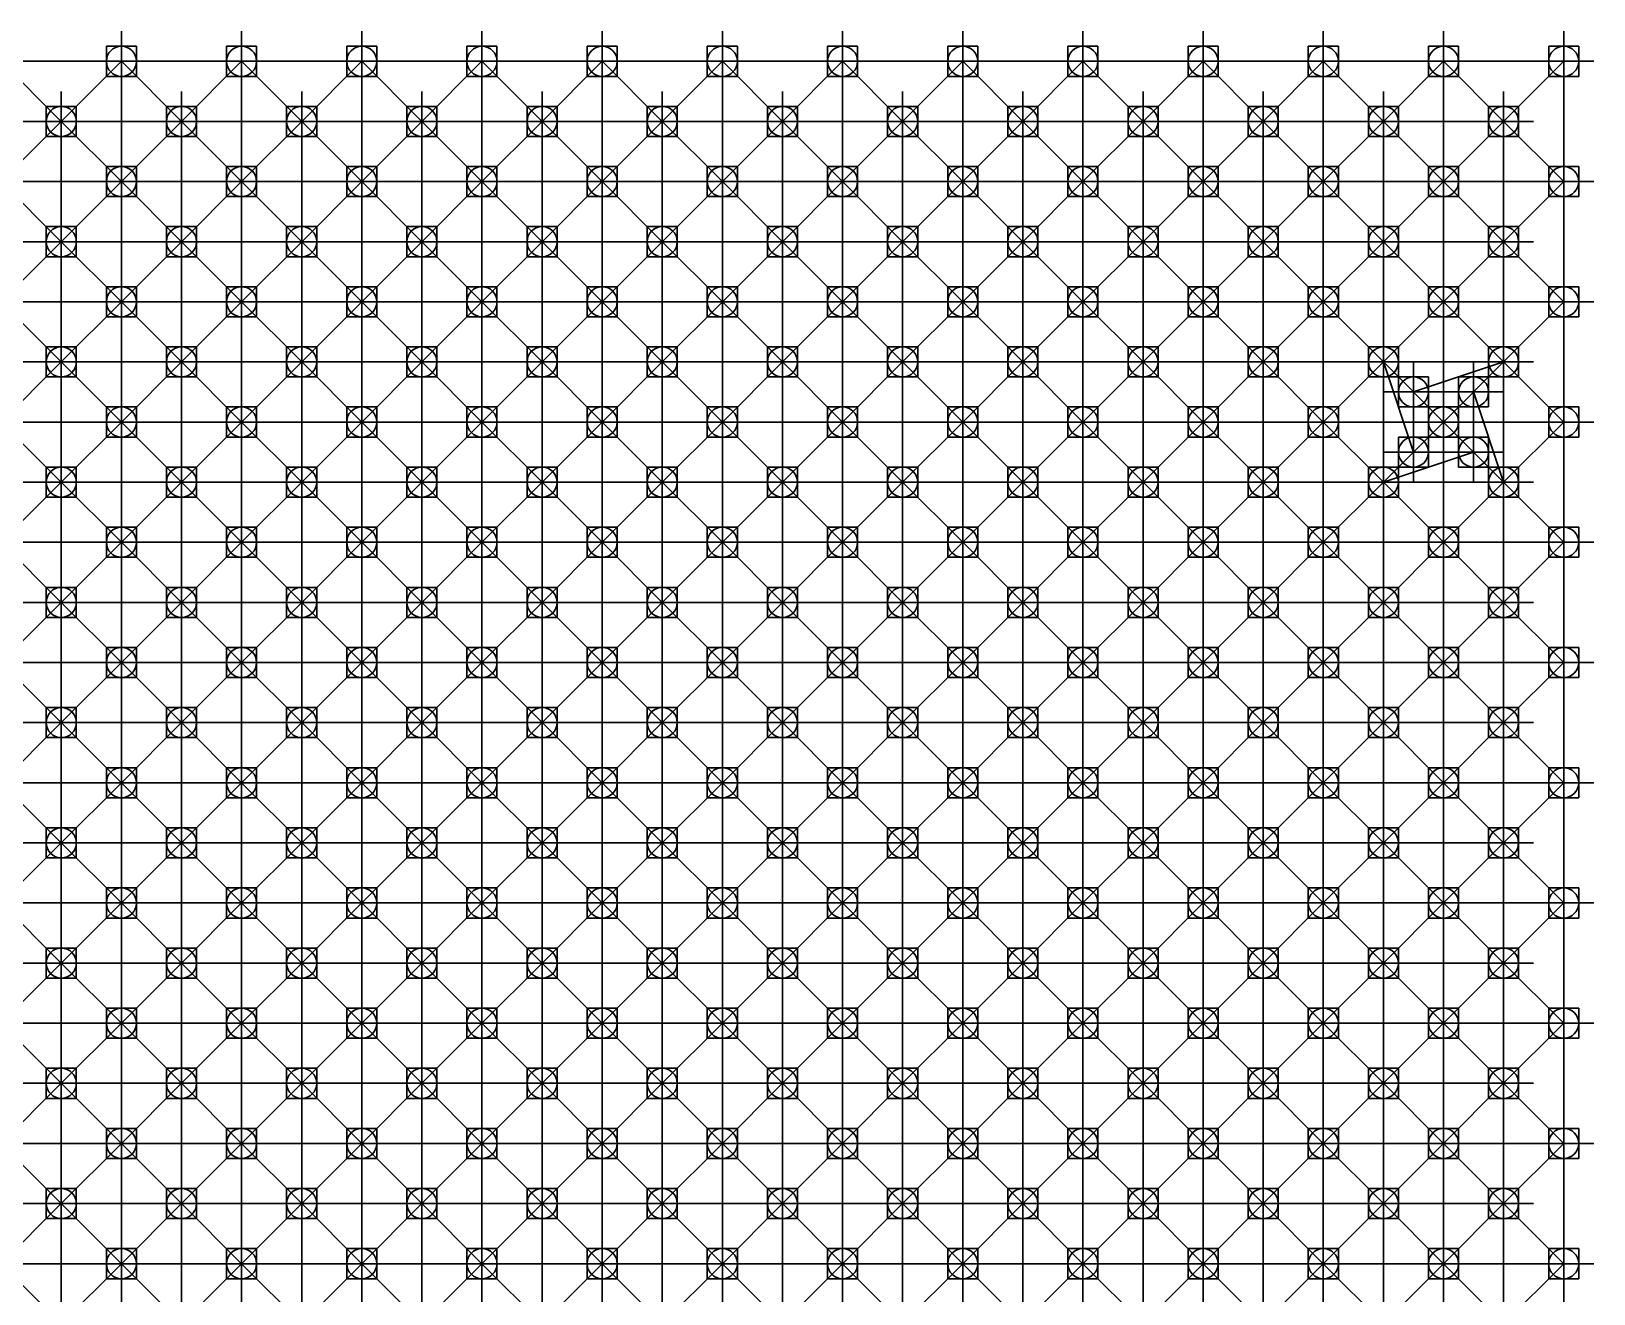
# Model space of a CAD drawing. Header units: inches. Extents: x -4 to 98, y -12 to 138.
# Drawn here: x 46 to 98, y 96 to 138 of the extents above; entities that cross this region are included whole.
import ezdxf

# ---------------------------------------------------------------- set-up
doc = ezdxf.new("R2010")
doc.units = ezdxf.units.IN
doc.header["$MEASUREMENT"] = 0
doc.header["$PDMODE"] = 98
doc.header["$PDSIZE"] = 1
doc.layers.add('AM_2', color=5, linetype='Continuous', lineweight=30)

msp = doc.modelspace()

# ---------------------------------------------------------------- linework, layer by layer
at = {"layer": 'AM_2', "color": 1}
for p, q in [((47, 135, 10), (45, 137, 12)), ((49, 137, 12), (47, 135, 10)), ((51, 135, 10), (49, 137, 12)), ((53, 137, 12), (51, 135, 10)), ((55, 135, 10), (53, 137, 12)), ((57, 137, 12), (55, 135, 10)), ((59, 135, 10), (57, 137, 12)), ((61, 137, 12), (59, 135, 10)), ((63, 135, 10), (61, 137, 12)), ((65, 137, 12), (63, 135, 10)), ((67, 135, 10), (65, 137, 12)), ((69, 137, 12), (67, 135, 10)), ((71, 135, 10), (69, 137, 12)), ((73, 137, 12), (71, 135, 10)), ((75, 135, 10), (73, 137, 12)), ((77, 137, 12), (75, 135, 10)), ((79, 135, 10), (77, 137, 12)), ((81, 137, 12), (79, 135, 10)), ((83, 135, 10), (81, 137, 12)), ((85, 137, 12), (83, 135, 10)), ((87, 135, 10), (85, 137, 12)), ((89, 137, 12), (87, 135, 10)), ((91, 135, 10), (89, 137, 12)), ((93, 137, 12), (91, 135, 10)), ((95, 135, 10), (93, 137, 12)), ((97, 137, 12), (95, 135, 10)), ((47, 135, 10), (45, 133, 12)), ((49, 133, 12), (47, 135, 10)), ((51, 135, 10), (49, 133, 12)), ((53, 133, 12), (51, 135, 10)), ((55, 135, 10), (53, 133, 12)), ((57, 133, 12), (55, 135, 10)), ((59, 135, 10), (57, 133, 12)), ((61, 133, 12), (59, 135, 10)), ((63, 135, 10), (61, 133, 12)), ((65, 133, 12), (63, 135, 10)), ((67, 135, 10), (65, 133, 12)), ((69, 133, 12), (67, 135, 10)), ((71, 135, 10), (69, 133, 12)), ((73, 133, 12), (71, 135, 10)), ((75, 135, 10), (73, 133, 12)), ((77, 133, 12), (75, 135, 10)), ((79, 135, 10), (77, 133, 12)), ((81, 133, 12), (79, 135, 10)), ((83, 135, 10), (81, 133, 12)), ((85, 133, 12), (83, 135, 10)), ((87, 135, 10), (85, 133, 12)), ((89, 133, 12), (87, 135, 10)), ((91, 135, 10), (89, 133, 12)), ((93, 133, 12), (91, 135, 10)), ((95, 135, 10), (93, 133, 12)), ((97, 133, 12), (95, 135, 10)), ((47, 131, 10), (45, 133, 12)), ((49, 133, 12), (47, 131, 10)), ((51, 131, 10), (49, 133, 12)), ((53, 133, 12), (51, 131, 10)), ((55, 131, 10), (53, 133, 12)), ((57, 133, 12), (55, 131, 10)), ((59, 131, 10), (57, 133, 12)), ((61, 133, 12), (59, 131, 10)), ((63, 131, 10), (61, 133, 12)), ((65, 133, 12), (63, 131, 10)), ((67, 131, 10), (65, 133, 12)), ((69, 133, 12), (67, 131, 10)), ((71, 131, 10), (69, 133, 12)), ((73, 133, 12), (71, 131, 10)), ((75, 131, 10), (73, 133, 12)), ((77, 133, 12), (75, 131, 10)), ((79, 131, 10), (77, 133, 12)), ((81, 133, 12), (79, 131, 10)), ((83, 131, 10), (81, 133, 12)), ((85, 133, 12), (83, 131, 10)), ((87, 131, 10), (85, 133, 12)), ((89, 133, 12), (87, 131, 10)), ((91, 131, 10), (89, 133, 12)), ((93, 133, 12), (91, 131, 10)), ((95, 131, 10), (93, 133, 12)), ((97, 133, 12), (95, 131, 10)), ((47, 131, 10), (45, 129, 12)), ((49, 129, 12), (47, 131, 10)), ((51, 131, 10), (49, 129, 12)), ((53, 129, 12), (51, 131, 10)), ((55, 131, 10), (53, 129, 12)), ((57, 129, 12), (55, 131, 10)), ((59, 131, 10), (57, 129, 12)), ((61, 129, 12), (59, 131, 10)), ((63, 131, 10), (61, 129, 12)), ((65, 129, 12), (63, 131, 10)), ((67, 131, 10), (65, 129, 12)), ((69, 129, 12), (67, 131, 10)), ((71, 131, 10), (69, 129, 12)), ((73, 129, 12), (71, 131, 10)), ((75, 131, 10), (73, 129, 12)), ((77, 129, 12), (75, 131, 10)), ((79, 131, 10), (77, 129, 12)), ((81, 129, 12), (79, 131, 10)), ((83, 131, 10), (81, 129, 12)), ((85, 129, 12), (83, 131, 10)), ((87, 131, 10), (85, 129, 12)), ((89, 129, 12), (87, 131, 10)), ((91, 131, 10), (89, 129, 12)), ((93, 129, 12), (91, 131, 10)), ((95, 131, 10), (93, 129, 12)), ((97, 129, 12), (95, 131, 10)), ((47, 127, 10), (45, 129, 12)), ((49, 129, 12), (47, 127, 10)), ((51, 127, 10), (49, 129, 12)), ((53, 129, 12), (51, 127, 10)), ((55, 127, 10), (53, 129, 12)), ((57, 129, 12), (55, 127, 10)), ((59, 127, 10), (57, 129, 12)), ((61, 129, 12), (59, 127, 10)), ((63, 127, 10), (61, 129, 12)), ((65, 129, 12), (63, 127, 10)), ((67, 127, 10), (65, 129, 12)), ((69, 129, 12), (67, 127, 10)), ((71, 127, 10), (69, 129, 12)), ((73, 129, 12), (71, 127, 10)), ((75, 127, 10), (73, 129, 12)), ((77, 129, 12), (75, 127, 10)), ((79, 127, 10), (77, 129, 12)), ((81, 129, 12), (79, 127, 10)), ((83, 127, 10), (81, 129, 12)), ((85, 129, 12), (83, 127, 10)), ((87, 127, 10), (85, 129, 12)), ((89, 129, 12), (87, 127, 10)), ((91, 127, 10), (89, 129, 12)), ((93, 129, 12), (91, 127, 10)), ((95, 127, 10), (93, 129, 12)), ((97, 129, 12), (95, 127, 10)), ((47, 127, 10), (45, 125, 12)), ((49, 125, 12), (47, 127, 10)), ((51, 127, 10), (49, 125, 12)), ((53, 125, 12), (51, 127, 10)), ((55, 127, 10), (53, 125, 12)), ((57, 125, 12), (55, 127, 10)), ((59, 127, 10), (57, 125, 12)), ((61, 125, 12), (59, 127, 10)), ((63, 127, 10), (61, 125, 12)), ((65, 125, 12), (63, 127, 10)), ((67, 127, 10), (65, 125, 12)), ((69, 125, 12), (67, 127, 10)), ((71, 127, 10), (69, 125, 12)), ((73, 125, 12), (71, 127, 10)), ((75, 127, 10), (73, 125, 12)), ((77, 125, 12), (75, 127, 10)), ((79, 127, 10), (77, 125, 12)), ((81, 125, 12), (79, 127, 10)), ((83, 127, 10), (81, 125, 12)), ((85, 125, 12), (83, 127, 10)), ((87, 127, 10), (85, 125, 12)), ((89, 125, 12), (87, 127, 10)), ((91, 127, 10), (89, 125, 12)), ((93, 125, 12), (91, 127, 10)), ((95, 127, 10), (93, 125, 12)), ((97, 125, 12), (95, 127, 10)), ((47, 123, 10), (45, 125, 12)), ((49, 125, 12), (47, 123, 10)), ((51, 123, 10), (49, 125, 12)), ((53, 125, 12), (51, 123, 10)), ((55, 123, 10), (53, 125, 12)), ((57, 125, 12), (55, 123, 10)), ((59, 123, 10), (57, 125, 12)), ((61, 125, 12), (59, 123, 10)), ((63, 123, 10), (61, 125, 12)), ((65, 125, 12), (63, 123, 10)), ((67, 123, 10), (65, 125, 12)), ((69, 125, 12), (67, 123, 10)), ((71, 123, 10), (69, 125, 12)), ((73, 125, 12), (71, 123, 10)), ((75, 123, 10), (73, 125, 12)), ((77, 125, 12), (75, 123, 10)), ((79, 123, 10), (77, 125, 12)), ((81, 125, 12), (79, 123, 10)), ((83, 123, 10), (81, 125, 12)), ((85, 125, 12), (83, 123, 10)), ((87, 123, 10), (85, 125, 12)), ((89, 125, 12), (87, 123, 10)), ((91, 123, 10), (89, 125, 12)), ((93, 125, 12), (91, 123, 10)), ((95, 123, 10), (93, 125, 12)), ((97, 125, 12), (95, 123, 10)), ((47, 123, 10), (45, 121, 12)), ((49, 121, 12), (47, 123, 10)), ((51, 123, 10), (49, 121, 12)), ((53, 121, 12), (51, 123, 10)), ((55, 123, 10), (53, 121, 12)), ((57, 121, 12), (55, 123, 10)), ((59, 123, 10), (57, 121, 12)), ((61, 121, 12), (59, 123, 10)), ((63, 123, 10), (61, 121, 12)), ((65, 121, 12), (63, 123, 10)), ((67, 123, 10), (65, 121, 12)), ((69, 121, 12), (67, 123, 10)), ((71, 123, 10), (69, 121, 12)), ((73, 121, 12), (71, 123, 10)), ((75, 123, 10), (73, 121, 12)), ((77, 121, 12), (75, 123, 10)), ((79, 123, 10), (77, 121, 12)), ((81, 121, 12), (79, 123, 10)), ((83, 123, 10), (81, 121, 12)), ((85, 121, 12), (83, 123, 10)), ((87, 123, 10), (85, 121, 12)), ((89, 121, 12), (87, 123, 10)), ((91, 123, 10), (89, 121, 12)), ((93, 121, 12), (91, 123, 10)), ((95, 123, 10), (93, 121, 12)), ((97, 121, 12), (95, 123, 10)), ((47, 119, 10), (45, 121, 12)), ((49, 121, 12), (47, 119, 10)), ((51, 119, 10), (49, 121, 12)), ((53, 121, 12), (51, 119, 10)), ((55, 119, 10), (53, 121, 12)), ((57, 121, 12), (55, 119, 10)), ((59, 119, 10), (57, 121, 12)), ((61, 121, 12), (59, 119, 10)), ((63, 119, 10), (61, 121, 12)), ((65, 121, 12), (63, 119, 10)), ((67, 119, 10), (65, 121, 12)), ((69, 121, 12), (67, 119, 10)), ((71, 119, 10), (69, 121, 12)), ((73, 121, 12), (71, 119, 10)), ((75, 119, 10), (73, 121, 12)), ((77, 121, 12), (75, 119, 10)), ((79, 119, 10), (77, 121, 12)), ((81, 121, 12), (79, 119, 10)), ((83, 119, 10), (81, 121, 12)), ((85, 121, 12), (83, 119, 10)), ((87, 119, 10), (85, 121, 12)), ((89, 121, 12), (87, 119, 10)), ((91, 119, 10), (89, 121, 12)), ((93, 121, 12), (91, 119, 10)), ((95, 119, 10), (93, 121, 12)), ((97, 121, 12), (95, 119, 10)), ((47, 119, 10), (45, 117, 12)), ((49, 117, 12), (47, 119, 10)), ((51, 119, 10), (49, 117, 12)), ((53, 117, 12), (51, 119, 10)), ((55, 119, 10), (53, 117, 12)), ((57, 117, 12), (55, 119, 10)), ((59, 119, 10), (57, 117, 12)), ((61, 117, 12), (59, 119, 10)), ((63, 119, 10), (61, 117, 12)), ((65, 117, 12), (63, 119, 10)), ((67, 119, 10), (65, 117, 12)), ((69, 117, 12), (67, 119, 10)), ((71, 119, 10), (69, 117, 12)), ((73, 117, 12), (71, 119, 10)), ((75, 119, 10), (73, 117, 12)), ((77, 117, 12), (75, 119, 10)), ((79, 119, 10), (77, 117, 12)), ((81, 117, 12), (79, 119, 10)), ((83, 119, 10), (81, 117, 12)), ((85, 117, 12), (83, 119, 10)), ((87, 119, 10), (85, 117, 12)), ((89, 117, 12), (87, 119, 10)), ((91, 119, 10), (89, 117, 12)), ((93, 117, 12), (91, 119, 10)), ((95, 119, 10), (93, 117, 12)), ((97, 117, 12), (95, 119, 10)), ((47, 115, 10), (45, 117, 12)), ((49, 117, 12), (47, 115, 10)), ((51, 115, 10), (49, 117, 12)), ((53, 117, 12), (51, 115, 10)), ((55, 115, 10), (53, 117, 12)), ((57, 117, 12), (55, 115, 10)), ((59, 115, 10), (57, 117, 12)), ((61, 117, 12), (59, 115, 10)), ((63, 115, 10), (61, 117, 12)), ((65, 117, 12), (63, 115, 10)), ((67, 115, 10), (65, 117, 12)), ((69, 117, 12), (67, 115, 10)), ((71, 115, 10), (69, 117, 12)), ((73, 117, 12), (71, 115, 10)), ((75, 115, 10), (73, 117, 12)), ((77, 117, 12), (75, 115, 10)), ((79, 115, 10), (77, 117, 12)), ((81, 117, 12), (79, 115, 10)), ((83, 115, 10), (81, 117, 12)), ((85, 117, 12), (83, 115, 10)), ((87, 115, 10), (85, 117, 12)), ((89, 117, 12), (87, 115, 10)), ((91, 115, 10), (89, 117, 12)), ((93, 117, 12), (91, 115, 10)), ((95, 115, 10), (93, 117, 12)), ((97, 117, 12), (95, 115, 10)), ((47, 115, 10), (45, 113, 12)), ((49, 113, 12), (47, 115, 10)), ((51, 115, 10), (49, 113, 12)), ((53, 113, 12), (51, 115, 10)), ((55, 115, 10), (53, 113, 12)), ((57, 113, 12), (55, 115, 10)), ((59, 115, 10), (57, 113, 12)), ((61, 113, 12), (59, 115, 10)), ((63, 115, 10), (61, 113, 12)), ((65, 113, 12), (63, 115, 10)), ((67, 115, 10), (65, 113, 12)), ((69, 113, 12), (67, 115, 10)), ((71, 115, 10), (69, 113, 12)), ((73, 113, 12), (71, 115, 10)), ((75, 115, 10), (73, 113, 12)), ((77, 113, 12), (75, 115, 10)), ((79, 115, 10), (77, 113, 12)), ((81, 113, 12), (79, 115, 10)), ((83, 115, 10), (81, 113, 12)), ((85, 113, 12), (83, 115, 10)), ((87, 115, 10), (85, 113, 12)), ((89, 113, 12), (87, 115, 10)), ((91, 115, 10), (89, 113, 12)), ((93, 113, 12), (91, 115, 10)), ((95, 115, 10), (93, 113, 12)), ((97, 113, 12), (95, 115, 10)), ((47, 111, 10), (45, 113, 12)), ((49, 113, 12), (47, 111, 10)), ((51, 111, 10), (49, 113, 12)), ((53, 113, 12), (51, 111, 10)), ((55, 111, 10), (53, 113, 12)), ((57, 113, 12), (55, 111, 10)), ((59, 111, 10), (57, 113, 12)), ((61, 113, 12), (59, 111, 10)), ((63, 111, 10), (61, 113, 12)), ((65, 113, 12), (63, 111, 10)), ((67, 111, 10), (65, 113, 12)), ((69, 113, 12), (67, 111, 10)), ((71, 111, 10), (69, 113, 12)), ((73, 113, 12), (71, 111, 10)), ((75, 111, 10), (73, 113, 12)), ((77, 113, 12), (75, 111, 10)), ((79, 111, 10), (77, 113, 12)), ((81, 113, 12), (79, 111, 10)), ((83, 111, 10), (81, 113, 12)), ((85, 113, 12), (83, 111, 10)), ((87, 111, 10), (85, 113, 12)), ((89, 113, 12), (87, 111, 10)), ((91, 111, 10), (89, 113, 12)), ((93, 113, 12), (91, 111, 10)), ((95, 111, 10), (93, 113, 12)), ((97, 113, 12), (95, 111, 10)), ((47, 111, 10), (45, 109, 12)), ((49, 109, 12), (47, 111, 10)), ((51, 111, 10), (49, 109, 12)), ((53, 109, 12), (51, 111, 10)), ((55, 111, 10), (53, 109, 12)), ((57, 109, 12), (55, 111, 10)), ((59, 111, 10), (57, 109, 12)), ((61, 109, 12), (59, 111, 10)), ((63, 111, 10), (61, 109, 12)), ((65, 109, 12), (63, 111, 10)), ((67, 111, 10), (65, 109, 12)), ((69, 109, 12), (67, 111, 10)), ((71, 111, 10), (69, 109, 12)), ((73, 109, 12), (71, 111, 10)), ((75, 111, 10), (73, 109, 12)), ((77, 109, 12), (75, 111, 10)), ((79, 111, 10), (77, 109, 12)), ((81, 109, 12), (79, 111, 10)), ((83, 111, 10), (81, 109, 12)), ((85, 109, 12), (83, 111, 10)), ((87, 111, 10), (85, 109, 12)), ((89, 109, 12), (87, 111, 10)), ((91, 111, 10), (89, 109, 12)), ((93, 109, 12), (91, 111, 10)), ((95, 111, 10), (93, 109, 12)), ((97, 109, 12), (95, 111, 10)), ((47, 107, 10), (45, 109, 12)), ((49, 109, 12), (47, 107, 10)), ((51, 107, 10), (49, 109, 12)), ((53, 109, 12), (51, 107, 10)), ((55, 107, 10), (53, 109, 12)), ((57, 109, 12), (55, 107, 10)), ((59, 107, 10), (57, 109, 12)), ((61, 109, 12), (59, 107, 10)), ((63, 107, 10), (61, 109, 12)), ((65, 109, 12), (63, 107, 10)), ((67, 107, 10), (65, 109, 12)), ((69, 109, 12), (67, 107, 10)), ((71, 107, 10), (69, 109, 12)), ((73, 109, 12), (71, 107, 10)), ((75, 107, 10), (73, 109, 12)), ((77, 109, 12), (75, 107, 10)), ((79, 107, 10), (77, 109, 12)), ((81, 109, 12), (79, 107, 10)), ((83, 107, 10), (81, 109, 12)), ((85, 109, 12), (83, 107, 10)), ((87, 107, 10), (85, 109, 12)), ((89, 109, 12), (87, 107, 10)), ((91, 107, 10), (89, 109, 12)), ((93, 109, 12), (91, 107, 10)), ((95, 107, 10), (93, 109, 12)), ((97, 109, 12), (95, 107, 10)), ((47, 107, 10), (45, 105, 12)), ((49, 105, 12), (47, 107, 10)), ((51, 107, 10), (49, 105, 12)), ((53, 105, 12), (51, 107, 10)), ((55, 107, 10), (53, 105, 12)), ((57, 105, 12), (55, 107, 10)), ((59, 107, 10), (57, 105, 12)), ((61, 105, 12), (59, 107, 10)), ((63, 107, 10), (61, 105, 12)), ((65, 105, 12), (63, 107, 10)), ((67, 107, 10), (65, 105, 12)), ((69, 105, 12), (67, 107, 10)), ((71, 107, 10), (69, 105, 12)), ((73, 105, 12), (71, 107, 10)), ((75, 107, 10), (73, 105, 12)), ((77, 105, 12), (75, 107, 10)), ((79, 107, 10), (77, 105, 12)), ((81, 105, 12), (79, 107, 10)), ((83, 107, 10), (81, 105, 12)), ((85, 105, 12), (83, 107, 10)), ((87, 107, 10), (85, 105, 12)), ((89, 105, 12), (87, 107, 10)), ((91, 107, 10), (89, 105, 12)), ((93, 105, 12), (91, 107, 10)), ((95, 107, 10), (93, 105, 12)), ((97, 105, 12), (95, 107, 10)), ((47, 103, 10), (45, 105, 12)), ((49, 105, 12), (47, 103, 10)), ((51, 103, 10), (49, 105, 12)), ((53, 105, 12), (51, 103, 10)), ((55, 103, 10), (53, 105, 12)), ((57, 105, 12), (55, 103, 10)), ((59, 103, 10), (57, 105, 12)), ((61, 105, 12), (59, 103, 10)), ((63, 103, 10), (61, 105, 12)), ((65, 105, 12), (63, 103, 10)), ((67, 103, 10), (65, 105, 12)), ((69, 105, 12), (67, 103, 10)), ((71, 103, 10), (69, 105, 12)), ((73, 105, 12), (71, 103, 10)), ((75, 103, 10), (73, 105, 12)), ((77, 105, 12), (75, 103, 10)), ((79, 103, 10), (77, 105, 12)), ((81, 105, 12), (79, 103, 10)), ((83, 103, 10), (81, 105, 12)), ((85, 105, 12), (83, 103, 10)), ((87, 103, 10), (85, 105, 12)), ((89, 105, 12), (87, 103, 10)), ((91, 103, 10), (89, 105, 12)), ((93, 105, 12), (91, 103, 10)), ((95, 103, 10), (93, 105, 12)), ((97, 105, 12), (95, 103, 10)), ((47, 103, 10), (45, 101, 12)), ((49, 101, 12), (47, 103, 10)), ((51, 103, 10), (49, 101, 12)), ((53, 101, 12), (51, 103, 10)), ((55, 103, 10), (53, 101, 12)), ((57, 101, 12), (55, 103, 10)), ((59, 103, 10), (57, 101, 12)), ((61, 101, 12), (59, 103, 10)), ((63, 103, 10), (61, 101, 12)), ((65, 101, 12), (63, 103, 10)), ((67, 103, 10), (65, 101, 12)), ((69, 101, 12), (67, 103, 10)), ((71, 103, 10), (69, 101, 12)), ((73, 101, 12), (71, 103, 10)), ((75, 103, 10), (73, 101, 12)), ((77, 101, 12), (75, 103, 10)), ((79, 103, 10), (77, 101, 12)), ((81, 101, 12), (79, 103, 10)), ((83, 103, 10), (81, 101, 12)), ((85, 101, 12), (83, 103, 10)), ((87, 103, 10), (85, 101, 12)), ((89, 101, 12), (87, 103, 10)), ((91, 103, 10), (89, 101, 12)), ((93, 101, 12), (91, 103, 10)), ((95, 103, 10), (93, 101, 12)), ((97, 101, 12), (95, 103, 10)), ((47, 99, 10), (45, 101, 12)), ((49, 101, 12), (47, 99, 10)), ((51, 99, 10), (49, 101, 12)), ((53, 101, 12), (51, 99, 10)), ((55, 99, 10), (53, 101, 12)), ((57, 101, 12), (55, 99, 10)), ((59, 99, 10), (57, 101, 12)), ((61, 101, 12), (59, 99, 10)), ((63, 99, 10), (61, 101, 12)), ((65, 101, 12), (63, 99, 10)), ((67, 99, 10), (65, 101, 12)), ((69, 101, 12), (67, 99, 10)), ((71, 99, 10), (69, 101, 12)), ((73, 101, 12), (71, 99, 10)), ((75, 99, 10), (73, 101, 12)), ((77, 101, 12), (75, 99, 10)), ((79, 99, 10), (77, 101, 12)), ((81, 101, 12), (79, 99, 10)), ((83, 99, 10), (81, 101, 12)), ((85, 101, 12), (83, 99, 10)), ((87, 99, 10), (85, 101, 12)), ((89, 101, 12), (87, 99, 10)), ((91, 99, 10), (89, 101, 12)), ((93, 101, 12), (91, 99, 10)), ((95, 99, 10), (93, 101, 12)), ((97, 101, 12), (95, 99, 10)), ((47, 99, 10), (45, 97, 12)), ((49, 97, 12), (47, 99, 10)), ((51, 99, 10), (49, 97, 12)), ((53, 97, 12), (51, 99, 10)), ((55, 99, 10), (53, 97, 12)), ((57, 97, 12), (55, 99, 10)), ((59, 99, 10), (57, 97, 12)), ((61, 97, 12), (59, 99, 10)), ((63, 99, 10), (61, 97, 12)), ((65, 97, 12), (63, 99, 10)), ((67, 99, 10), (65, 97, 12)), ((69, 97, 12), (67, 99, 10)), ((71, 99, 10), (69, 97, 12)), ((73, 97, 12), (71, 99, 10)), ((75, 99, 10), (73, 97, 12)), ((77, 97, 12), (75, 99, 10)), ((79, 99, 10), (77, 97, 12)), ((81, 97, 12), (79, 99, 10)), ((83, 99, 10), (81, 97, 12)), ((85, 97, 12), (83, 99, 10)), ((87, 99, 10), (85, 97, 12)), ((89, 97, 12), (87, 99, 10)), ((91, 99, 10), (89, 97, 12)), ((93, 97, 12), (91, 99, 10)), ((95, 99, 10), (93, 97, 12)), ((97, 97, 12), (95, 99, 10)), ((47, 95, 10), (45, 97, 12)), ((49, 97, 12), (47, 95, 10)), ((51, 95, 10), (49, 97, 12)), ((53, 97, 12), (51, 95, 10)), ((55, 95, 10), (53, 97, 12)), ((57, 97, 12), (55, 95, 10)), ((59, 95, 10), (57, 97, 12)), ((61, 97, 12), (59, 95, 10)), ((63, 95, 10), (61, 97, 12)), ((65, 97, 12), (63, 95, 10)), ((67, 95, 10), (65, 97, 12)), ((69, 97, 12), (67, 95, 10)), ((71, 95, 10), (69, 97, 12)), ((73, 97, 12), (71, 95, 10)), ((75, 95, 10), (73, 97, 12)), ((77, 97, 12), (75, 95, 10)), ((79, 95, 10), (77, 97, 12)), ((81, 97, 12), (79, 95, 10)), ((83, 95, 10), (81, 97, 12)), ((85, 97, 12), (83, 95, 10)), ((87, 95, 10), (85, 97, 12)), ((89, 97, 12), (87, 95, 10)), ((91, 95, 10), (89, 97, 12)), ((93, 97, 12), (91, 95, 10)), ((95, 95, 10), (93, 97, 12)), ((97, 97, 12), (95, 95, 10))]:
    msp.add_line(p, q, dxfattribs=at)
at = {"layer": 'AM_2', "color": 3, "extrusion": (0, -1, 1e-16)}
for p, q in [((49, 137, 12), (45, 137, 12)), ((53, 137, 12), (49, 137, 12)), ((49, 137, 12), (49, 133, 12)), ((57, 137, 12), (53, 137, 12)), ((53, 137, 12), (53, 133, 12)), ((61, 137, 12), (57, 137, 12)), ((57, 133, 12), (57, 137, 12)), ((65, 137, 12), (61, 137, 12)), ((61, 137, 12), (61, 133, 12)), ((69, 137, 12), (65, 137, 12)), ((65, 133, 12), (65, 137, 12)), ((73, 137, 12), (69, 137, 12)), ((69, 137, 12), (69, 133, 12)), ((77, 137, 12), (73, 137, 12)), ((73, 137, 12), (73, 133, 12)), ((81, 137, 12), (77, 137, 12)), ((77, 133, 12), (77, 137, 12)), ((85, 137, 12), (81, 137, 12)), ((81, 137, 12), (81, 133, 12)), ((89, 137, 12), (85, 137, 12)), ((85, 133, 12), (85, 137, 12)), ((93, 137, 12), (89, 137, 12)), ((89, 133, 12), (89, 137, 12)), ((97, 137, 12), (93, 137, 12)), ((93, 137, 12), (93, 133, 12)), ((97, 133, 12), (97, 137, 12)), ((49, 133, 12), (45, 133, 12)), ((49, 133, 12), (49, 129, 12)), ((49, 133, 12), (53, 133, 12)), ((57, 133, 12), (53, 133, 12)), ((53, 133, 12), (53, 129, 12)), ((57, 133, 12), (61, 133, 12)), ((57, 129, 12), (57, 133, 12)), ((61, 133, 12), (65, 133, 12)), ((61, 129, 12), (61, 133, 12)), ((65, 133, 12), (69, 133, 12)), ((65, 129, 12), (65, 133, 12)), ((69, 133, 12), (69, 129, 12)), ((69, 133, 12), (73, 133, 12)), ((73, 133, 12), (77, 133, 12)), ((73, 129, 12), (73, 133, 12)), ((81, 133, 12), (77, 133, 12)), ((77, 133, 12), (77, 129, 12)), ((81, 133, 12), (81, 129, 12)), ((81, 133, 12), (85, 133, 12)), ((85, 133, 12), (89, 133, 12)), ((85, 129, 12), (85, 133, 12)), ((89, 133, 12), (93, 133, 12)), ((89, 129, 12), (89, 133, 12)), ((97, 133, 12), (93, 133, 12)), ((93, 133, 12), (93, 129, 12)), ((97, 129, 12), (97, 133, 12)), ((49, 129, 12), (45, 129, 12)), ((53, 129, 12), (49, 129, 12)), ((49, 125, 12), (49, 129, 12)), ((53, 129, 12), (57, 129, 12)), ((53, 125, 12), (53, 129, 12)), ((61, 129, 12), (57, 129, 12)), ((57, 129, 12), (57, 125, 12)), ((61, 129, 12), (61, 125, 12)), ((61, 129, 12), (65, 129, 12)), ((65, 129, 12), (65, 125, 12)), ((65, 129, 12), (69, 129, 12)), ((73, 129, 12), (69, 129, 12)), ((69, 129, 12), (69, 125, 12)), ((77, 129, 12), (73, 129, 12)), ((73, 125, 12), (73, 129, 12)), ((77, 129, 12), (81, 129, 12)), ((77, 125, 12), (77, 129, 12)), ((81, 129, 12), (85, 129, 12)), ((81, 125, 12), (81, 129, 12)), ((85, 129, 12), (89, 129, 12)), ((85, 125, 12), (85, 129, 12)), ((89, 129, 12), (93, 129, 12)), ((89, 125, 12), (89, 129, 12)), ((97, 129, 12), (93, 129, 12)), ((93, 129, 12), (93, 125, 12)), ((97, 125, 12), (97, 129, 12)), ((49, 125, 12), (45, 125, 12)), ((49, 125, 12), (49, 121, 12)), ((49, 125, 12), (53, 125, 12)), ((53, 125, 12), (53, 121, 12)), ((53, 125, 12), (57, 125, 12)), ((57, 125, 12), (61, 125, 12)), ((57, 121, 12), (57, 125, 12)), ((61, 125, 12), (65, 125, 12)), ((61, 121, 12), (61, 125, 12)), ((69, 125, 12), (65, 125, 12)), ((65, 125, 12), (65, 121, 12)), ((69, 125, 12), (69, 121, 12)), ((69, 125, 12), (73, 125, 12)), ((73, 125, 12), (73, 121, 12)), ((73, 125, 12), (77, 125, 12)), ((81, 125, 12), (77, 125, 12)), ((77, 121, 12), (77, 125, 12)), ((85, 125, 12), (81, 125, 12)), ((81, 121, 12), (81, 125, 12)), ((85, 125, 12), (89, 125, 12)), ((85, 121, 12), (85, 125, 12)), ((93, 125, 12), (89, 125, 12)), ((89, 121, 12), (89, 125, 12)), ((97, 125, 12), (93, 125, 12)), ((93, 125, 12), (93, 121, 12)), ((97, 121, 12), (97, 125, 12)), ((45, 121, 12), (49, 121, 12)), ((49, 121, 12), (53, 121, 12)), ((49, 117, 12), (49, 121, 12)), ((57, 121, 12), (53, 121, 12)), ((53, 121, 12), (53, 117, 12)), ((61, 121, 12), (57, 121, 12)), ((57, 117, 12), (57, 121, 12)), ((65, 121, 12), (61, 121, 12)), ((61, 121, 12), (61, 117, 12)), ((65, 121, 12), (69, 121, 12)), ((65, 117, 12), (65, 121, 12)), ((73, 121, 12), (69, 121, 12)), ((69, 121, 12), (69, 117, 12)), ((73, 121, 12), (73, 117, 12)), ((73, 121, 12), (77, 121, 12)), ((77, 121, 12), (77, 117, 12)), ((77, 121, 12), (81, 121, 12)), ((81, 121, 12), (85, 121, 12)), ((81, 117, 12), (81, 121, 12)), ((89, 121, 12), (85, 121, 12)), ((85, 117, 12), (85, 121, 12)), ((93, 121, 12), (89, 121, 12)), ((89, 117, 12), (89, 121, 12)), ((93, 121, 12), (97, 121, 12)), ((93, 117, 12), (93, 121, 12)), ((97, 117, 12), (97, 121, 12)), ((49, 117, 12), (45, 117, 12)), ((53, 117, 12), (49, 117, 12)), ((49, 117, 12), (49, 113, 12)), ((53, 117, 12), (57, 117, 12)), ((53, 113, 12), (53, 117, 12)), ((61, 117, 12), (57, 117, 12)), ((57, 113, 12), (57, 117, 12)), ((65, 117, 12), (61, 117, 12)), ((61, 113, 12), (61, 117, 12)), ((65, 117, 12), (65, 113, 12)), ((65, 117, 12), (69, 117, 12)), ((73, 117, 12), (69, 117, 12)), ((69, 113, 12), (69, 117, 12)), ((77, 117, 12), (73, 117, 12)), ((73, 113, 12), (73, 117, 12)), ((81, 117, 12), (77, 117, 12)), ((77, 117, 12), (77, 113, 12)), ((81, 117, 12), (81, 113, 12)), ((81, 117, 12), (85, 117, 12)), ((85, 117, 12), (85, 113, 12)), ((85, 117, 12), (89, 117, 12)), ((89, 117, 12), (89, 113, 12)), ((89, 117, 12), (93, 117, 12)), ((97, 117, 12), (93, 117, 12)), ((93, 117, 12), (93, 113, 12)), ((97, 113, 12), (97, 117, 12)), ((45, 113, 12), (49, 113, 12)), ((53, 113, 12), (49, 113, 12)), ((49, 113, 12), (49, 109, 12)), ((57, 113, 12), (53, 113, 12)), ((53, 113, 12), (53, 109, 12)), ((57, 113, 12), (61, 113, 12)), ((57, 109, 12), (57, 113, 12)), ((65, 113, 12), (61, 113, 12)), ((61, 113, 12), (61, 109, 12)), ((65, 113, 12), (69, 113, 12)), ((65, 109, 12), (65, 113, 12)), ((73, 113, 12), (69, 113, 12)), ((69, 109, 12), (69, 113, 12)), ((77, 113, 12), (73, 113, 12)), ((73, 109, 12), (73, 113, 12)), ((77, 113, 12), (77, 109, 12)), ((77, 113, 12), (81, 113, 12)), ((81, 113, 12), (81, 109, 12)), ((81, 113, 12), (85, 113, 12)), ((89, 113, 12), (85, 113, 12)), ((85, 109, 12), (85, 113, 12)), ((93, 113, 12), (89, 113, 12)), ((89, 109, 12), (89, 113, 12)), ((97, 113, 12), (93, 113, 12)), ((93, 109, 12), (93, 113, 12)), ((97, 109, 12), (97, 113, 12)), ((49, 109, 12), (45, 109, 12)), ((49, 109, 12), (49, 105, 12)), ((49, 109, 12), (53, 109, 12)), ((53, 109, 12), (57, 109, 12)), ((53, 105, 12), (53, 109, 12)), ((57, 109, 12), (57, 105, 12)), ((57, 109, 12), (61, 109, 12)), ((61, 109, 12), (65, 109, 12)), ((61, 105, 12), (61, 109, 12)), ((69, 109, 12), (65, 109, 12)), ((65, 109, 12), (65, 105, 12)), ((69, 109, 12), (73, 109, 12)), ((69, 105, 12), (69, 109, 12)), ((77, 109, 12), (73, 109, 12)), ((73, 105, 12), (73, 109, 12)), ((77, 109, 12), (77, 105, 12)), ((77, 109, 12), (81, 109, 12)), ((85, 109, 12), (81, 109, 12)), ((81, 105, 12), (81, 109, 12)), ((89, 109, 12), (85, 109, 12)), ((85, 109, 12), (85, 105, 12)), ((93, 109, 12), (89, 109, 12)), ((89, 105, 12), (89, 109, 12)), ((97, 109, 12), (93, 109, 12)), ((93, 109, 12), (93, 105, 12)), ((97, 105, 12), (97, 109, 12)), ((45, 105, 12), (49, 105, 12)), ((49, 105, 12), (49, 101, 12)), ((49, 105, 12), (53, 105, 12)), ((57, 105, 12), (53, 105, 12)), ((53, 101, 12), (53, 105, 12)), ((61, 105, 12), (57, 105, 12)), ((57, 101, 12), (57, 105, 12)), ((61, 105, 12), (65, 105, 12)), ((61, 101, 12), (61, 105, 12)), ((69, 105, 12), (65, 105, 12)), ((65, 101, 12), (65, 105, 12)), ((69, 105, 12), (69, 101, 12)), ((69, 105, 12), (73, 105, 12)), ((73, 105, 12), (77, 105, 12)), ((73, 101, 12), (73, 105, 12)), ((81, 105, 12), (77, 105, 12)), ((77, 105, 12), (77, 101, 12)), ((81, 105, 12), (85, 105, 12)), ((81, 101, 12), (81, 105, 12)), ((89, 105, 12), (85, 105, 12)), ((85, 101, 12), (85, 105, 12)), ((89, 105, 12), (89, 101, 12)), ((89, 105, 12), (93, 105, 12)), ((93, 105, 12), (93, 101, 12)), ((93, 105, 12), (97, 105, 12)), ((97, 101, 12), (97, 105, 12)), ((49, 101, 12), (45, 101, 12)), ((53, 101, 12), (49, 101, 12)), ((49, 101, 12), (49, 97, 12)), ((53, 101, 12), (53, 97, 12)), ((53, 101, 12), (57, 101, 12)), ((57, 101, 12), (61, 101, 12)), ((57, 97, 12), (57, 101, 12)), ((61, 101, 12), (65, 101, 12)), ((61, 97, 12), (61, 101, 12)), ((65, 101, 12), (69, 101, 12)), ((65, 97, 12), (65, 101, 12)), ((73, 101, 12), (69, 101, 12)), ((69, 97, 12), (69, 101, 12)), ((77, 101, 12), (73, 101, 12)), ((73, 97, 12), (73, 101, 12)), ((81, 101, 12), (77, 101, 12)), ((77, 101, 12), (77, 97, 12)), ((85, 101, 12), (81, 101, 12)), ((81, 101, 12), (81, 97, 12)), ((85, 101, 12), (85, 97, 12)), ((85, 101, 12), (89, 101, 12)), ((89, 101, 12), (93, 101, 12)), ((89, 97, 12), (89, 101, 12)), ((97, 101, 12), (93, 101, 12)), ((93, 97, 12), (93, 101, 12)), ((97, 97, 12), (97, 101, 12)), ((49, 97, 12), (45, 97, 12)), ((53, 97, 12), (49, 97, 12)), ((49, 97, 12), (49, 93, 12)), ((53, 97, 12), (53, 93, 12)), ((53, 97, 12), (57, 97, 12)), ((57, 97, 12), (57, 93, 12)), ((57, 97, 12), (61, 97, 12)), ((61, 97, 12), (65, 97, 12)), ((61, 93, 12), (61, 97, 12)), ((65, 97, 12), (65, 93, 12)), ((65, 97, 12), (69, 97, 12)), ((69, 97, 12), (73, 97, 12)), ((69, 93, 12), (69, 97, 12)), ((77, 97, 12), (73, 97, 12)), ((73, 97, 12), (73, 93, 12)), ((77, 97, 12), (81, 97, 12)), ((77, 93, 12), (77, 97, 12)), ((85, 97, 12), (81, 97, 12)), ((81, 93, 12), (81, 97, 12)), ((85, 97, 12), (85, 93, 12)), ((85, 97, 12), (89, 97, 12)), ((89, 97, 12), (89, 93, 12)), ((89, 97, 12), (93, 97, 12)), ((97, 97, 12), (93, 97, 12)), ((93, 93, 12), (93, 97, 12)), ((97, 93, 12), (97, 97, 12))]:
    msp.add_line(p, q, dxfattribs=at)
at = {"layer": 'AM_2', "color": 2}
for p, q in [((47, 135, 10), (43, 135, 10)), ((51, 135, 10), (47, 135, 10)), ((47, 131, 10), (47, 135, 10)), ((55, 135, 10), (51, 135, 10)), ((51, 135, 10), (51, 131, 10)), ((59, 135, 10), (55, 135, 10)), ((55, 131, 10), (55, 135, 10)), ((63, 135, 10), (59, 135, 10)), ((59, 135, 10), (59, 131, 10)), ((67, 135, 10), (63, 135, 10)), ((63, 131, 10), (63, 135, 10)), ((71, 135, 10), (67, 135, 10)), ((67, 135, 10), (67, 131, 10)), ((75, 135, 10), (71, 135, 10)), ((71, 131, 10), (71, 135, 10)), ((79, 135, 10), (75, 135, 10)), ((75, 135, 10), (75, 131, 10)), ((83, 135, 10), (79, 135, 10)), ((79, 131, 10), (79, 135, 10)), ((87, 135, 10), (83, 135, 10)), ((83, 131, 10), (83, 135, 10)), ((91, 135, 10), (87, 135, 10)), ((87, 131, 10), (87, 135, 10)), ((95, 135, 10), (91, 135, 10)), ((91, 131, 10), (91, 135, 10)), ((95, 131, 10), (95, 135, 10)), ((47, 131, 10), (43, 131, 10)), ((47, 131, 10), (47, 127, 10)), ((47, 131, 10), (51, 131, 10)), ((51, 131, 10), (51, 127, 10)), ((51, 131, 10), (55, 131, 10)), ((59, 131, 10), (55, 131, 10)), ((55, 127, 10), (55, 131, 10)), ((59, 131, 10), (63, 131, 10)), ((59, 127, 10), (59, 131, 10)), ((63, 131, 10), (63, 127, 10)), ((63, 131, 10), (67, 131, 10)), ((67, 131, 10), (67, 127, 10)), ((67, 131, 10), (71, 131, 10)), ((75, 131, 10), (71, 131, 10)), ((71, 127, 10), (71, 131, 10)), ((75, 131, 10), (79, 131, 10)), ((75, 127, 10), (75, 131, 10)), ((83, 131, 10), (79, 131, 10)), ((79, 127, 10), (79, 131, 10)), ((83, 131, 10), (87, 131, 10)), ((83, 127, 10), (83, 131, 10)), ((87, 131, 10), (91, 131, 10)), ((87, 127, 10), (87, 131, 10)), ((91, 131, 10), (95, 131, 10)), ((91, 127, 10), (91, 131, 10)), ((95, 127, 10), (95, 131, 10)), ((47, 127, 10), (43, 127, 10)), ((51, 127, 10), (47, 127, 10)), ((47, 127, 10), (47, 123, 10)), ((55, 127, 10), (51, 127, 10)), ((51, 127, 10), (51, 123, 10)), ((55, 127, 10), (59, 127, 10)), ((55, 123, 10), (55, 127, 10)), ((63, 127, 10), (59, 127, 10)), ((59, 127, 10), (59, 123, 10)), ((63, 127, 10), (63, 123, 10)), ((63, 127, 10), (67, 127, 10)), ((67, 127, 10), (67, 123, 10)), ((67, 127, 10), (71, 127, 10)), ((71, 127, 10), (75, 127, 10)), ((71, 123, 10), (71, 127, 10)), ((75, 127, 10), (79, 127, 10)), ((75, 123, 10), (75, 127, 10)), ((83, 127, 10), (79, 127, 10)), ((79, 127, 10), (79, 123, 10)), ((87, 127, 10), (83, 127, 10)), ((83, 127, 10), (83, 123, 10)), ((91, 127, 10), (87, 127, 10)), ((87, 127, 10), (87, 123, 10)), ((95, 127, 10), (91, 127, 10)), ((91, 123, 10), (91, 127, 10)), ((95, 123, 10), (95, 127, 10)), ((47, 123, 10), (43, 123, 10)), ((47, 123, 10), (47, 119, 10)), ((47, 123, 10), (51, 123, 10)), ((51, 123, 10), (51, 119, 10)), ((51, 123, 10), (55, 123, 10)), ((55, 123, 10), (55, 119, 10)), ((55, 123, 10), (59, 123, 10)), ((59, 123, 10), (63, 123, 10)), ((59, 119, 10), (59, 123, 10)), ((63, 123, 10), (67, 123, 10)), ((63, 119, 10), (63, 123, 10)), ((67, 123, 10), (67, 119, 10)), ((67, 123, 10), (71, 123, 10)), ((71, 123, 10), (71, 119, 10)), ((71, 123, 10), (75, 123, 10)), ((75, 123, 10), (75, 119, 10)), ((75, 123, 10), (79, 123, 10)), ((83, 123, 10), (79, 123, 10)), ((79, 119, 10), (79, 123, 10)), ((87, 123, 10), (83, 123, 10)), ((83, 119, 10), (83, 123, 10)), ((87, 123, 10), (91, 123, 10)), ((87, 119, 10), (87, 123, 10)), ((95, 123, 10), (91, 123, 10)), ((91, 119, 10), (91, 123, 10)), ((95, 119, 10), (95, 123, 10)), ((47, 119, 10), (43, 119, 10)), ((47, 119, 10), (51, 119, 10)), ((47, 115, 10), (47, 119, 10)), ((55, 119, 10), (51, 119, 10)), ((51, 119, 10), (51, 115, 10)), ((59, 119, 10), (55, 119, 10)), ((55, 115, 10), (55, 119, 10)), ((63, 119, 10), (59, 119, 10)), ((59, 119, 10), (59, 115, 10)), ((67, 119, 10), (63, 119, 10)), ((63, 115, 10), (63, 119, 10)), ((67, 119, 10), (67, 115, 10)), ((67, 119, 10), (71, 119, 10)), ((71, 119, 10), (75, 119, 10)), ((71, 115, 10), (71, 119, 10)), ((79, 119, 10), (75, 119, 10)), ((75, 119, 10), (75, 115, 10)), ((79, 119, 10), (79, 115, 10)), ((79, 119, 10), (83, 119, 10)), ((83, 119, 10), (83, 115, 10)), ((83, 119, 10), (87, 119, 10)), ((87, 119, 10), (87, 115, 10)), ((87, 119, 10), (91, 119, 10)), ((91, 119, 10), (95, 119, 10)), ((91, 115, 10), (91, 119, 10)), ((95, 115, 10), (95, 119, 10)), ((47, 115, 10), (43, 115, 10)), ((51, 115, 10), (47, 115, 10)), ((47, 111, 10), (47, 115, 10)), ((51, 115, 10), (55, 115, 10)), ((51, 111, 10), (51, 115, 10)), ((59, 115, 10), (55, 115, 10)), ((55, 115, 10), (55, 111, 10)), ((63, 115, 10), (59, 115, 10)), ((59, 111, 10), (59, 115, 10)), ((63, 115, 10), (63, 111, 10)), ((63, 115, 10), (67, 115, 10)), ((71, 115, 10), (67, 115, 10)), ((67, 111, 10), (67, 115, 10)), ((71, 115, 10), (71, 111, 10)), ((71, 115, 10), (75, 115, 10)), ((79, 115, 10), (75, 115, 10)), ((75, 115, 10), (75, 111, 10)), ((83, 115, 10), (79, 115, 10)), ((79, 115, 10), (79, 111, 10)), ((83, 115, 10), (83, 111, 10)), ((83, 115, 10), (87, 115, 10)), ((91, 115, 10), (87, 115, 10)), ((87, 111, 10), (87, 115, 10)), ((91, 115, 10), (95, 115, 10)), ((91, 111, 10), (91, 115, 10)), ((95, 111, 10), (95, 115, 10)), ((43, 111, 10), (47, 111, 10)), ((51, 111, 10), (47, 111, 10)), ((47, 107, 10), (47, 111, 10)), ((51, 111, 10), (51, 107, 10)), ((51, 111, 10), (55, 111, 10)), ((59, 111, 10), (55, 111, 10)), ((55, 107, 10), (55, 111, 10)), ((59, 111, 10), (63, 111, 10)), ((59, 107, 10), (59, 111, 10)), ((63, 111, 10), (67, 111, 10)), ((63, 107, 10), (63, 111, 10)), ((67, 111, 10), (67, 107, 10)), ((67, 111, 10), (71, 111, 10)), ((75, 111, 10), (71, 111, 10)), ((71, 107, 10), (71, 111, 10)), ((75, 111, 10), (75, 107, 10)), ((75, 111, 10), (79, 111, 10)), ((79, 111, 10), (79, 107, 10)), ((79, 111, 10), (83, 111, 10)), ((87, 111, 10), (83, 111, 10)), ((83, 107, 10), (83, 111, 10)), ((87, 111, 10), (87, 107, 10)), ((87, 111, 10), (91, 111, 10)), ((95, 111, 10), (91, 111, 10)), ((91, 111, 10), (91, 107, 10)), ((95, 107, 10), (95, 111, 10)), ((47, 107, 10), (43, 107, 10)), ((51, 107, 10), (47, 107, 10)), ((47, 103, 10), (47, 107, 10)), ((55, 107, 10), (51, 107, 10)), ((51, 103, 10), (51, 107, 10)), ((59, 107, 10), (55, 107, 10)), ((55, 103, 10), (55, 107, 10)), ((59, 107, 10), (63, 107, 10)), ((59, 103, 10), (59, 107, 10)), ((63, 107, 10), (67, 107, 10)), ((63, 103, 10), (63, 107, 10)), ((71, 107, 10), (67, 107, 10)), ((67, 107, 10), (67, 103, 10)), ((71, 107, 10), (75, 107, 10)), ((71, 103, 10), (71, 107, 10)), ((79, 107, 10), (75, 107, 10)), ((75, 103, 10), (75, 107, 10)), ((79, 107, 10), (83, 107, 10)), ((79, 103, 10), (79, 107, 10)), ((87, 107, 10), (83, 107, 10)), ((83, 103, 10), (83, 107, 10)), ((91, 107, 10), (87, 107, 10)), ((87, 103, 10), (87, 107, 10)), ((95, 107, 10), (91, 107, 10)), ((91, 107, 10), (91, 103, 10)), ((95, 103, 10), (95, 107, 10)), ((47, 103, 10), (43, 103, 10)), ((47, 103, 10), (51, 103, 10)), ((47, 99, 10), (47, 103, 10)), ((51, 103, 10), (51, 99, 10)), ((51, 103, 10), (55, 103, 10)), ((55, 103, 10), (55, 99, 10)), ((55, 103, 10), (59, 103, 10)), ((63, 103, 10), (59, 103, 10)), ((59, 99, 10), (59, 103, 10)), ((63, 103, 10), (67, 103, 10)), ((63, 99, 10), (63, 103, 10)), ((71, 103, 10), (67, 103, 10)), ((67, 103, 10), (67, 99, 10)), ((71, 103, 10), (75, 103, 10)), ((71, 99, 10), (71, 103, 10)), ((79, 103, 10), (75, 103, 10)), ((75, 99, 10), (75, 103, 10)), ((83, 103, 10), (79, 103, 10)), ((79, 99, 10), (79, 103, 10)), ((87, 103, 10), (83, 103, 10)), ((83, 99, 10), (83, 103, 10)), ((87, 103, 10), (87, 99, 10)), ((87, 103, 10), (91, 103, 10)), ((95, 103, 10), (91, 103, 10)), ((91, 99, 10), (91, 103, 10)), ((95, 99, 10), (95, 103, 10)), ((43, 99, 10), (47, 99, 10)), ((51, 99, 10), (47, 99, 10)), ((47, 99, 10), (47, 95, 10)), ((51, 99, 10), (55, 99, 10)), ((51, 95, 10), (51, 99, 10)), ((55, 99, 10), (55, 95, 10)), ((55, 99, 10), (59, 99, 10)), ((59, 99, 10), (59, 95, 10)), ((59, 99, 10), (63, 99, 10)), ((67, 99, 10), (63, 99, 10)), ((63, 99, 10), (63, 95, 10)), ((67, 99, 10), (71, 99, 10)), ((67, 95, 10), (67, 99, 10)), ((71, 99, 10), (71, 95, 10)), ((71, 99, 10), (75, 99, 10)), ((75, 99, 10), (75, 95, 10)), ((75, 99, 10), (79, 99, 10)), ((79, 99, 10), (79, 95, 10)), ((79, 99, 10), (83, 99, 10)), ((83, 99, 10), (87, 99, 10)), ((83, 95, 10), (83, 99, 10)), ((87, 99, 10), (91, 99, 10)), ((87, 95, 10), (87, 99, 10)), ((95, 99, 10), (91, 99, 10)), ((91, 99, 10), (91, 95, 10)), ((95, 95, 10), (95, 99, 10))]:
    msp.add_line(p, q, dxfattribs=at)
at = {"layer": 'AM_2', "color": 5, "extrusion": (0, 1, -1e-16)}
for p, q in [((92, 126, 8), (91, 127, 10)), ((91, 127, 10), (92, 124, 8)), ((92, 126, 8), (95, 127, 10)), ((95, 127, 10), (94, 126, 8)), ((94, 126, 8), (95, 123, 10)), ((92, 124, 8), (91, 123, 10)), ((94, 124, 8), (91, 123, 10)), ((92, 124, 8), (94, 124, 8)), ((92, 124, 6), (94, 124, 6)), ((92, 124, 4), (94, 124, 4)), ((92, 124, 2), (94, 124, 2)), ((92, 124, 8), (94, 124, 6)), ((94, 124, 6), (92, 124, 4)), ((92, 124, 4), (94, 124, 2)), ((94, 124, 2), (92, 124)), ((94, 124, 8), (92, 124, 6)), ((92, 124, 6), (94, 124, 4)), ((94, 124, 4), (92, 124, 2)), ((92, 124, 2), (94, 124)), ((94, 124, 8), (95, 123, 10))]:
    msp.add_line(p, q, dxfattribs=at)
at = {"layer": 'AM_2', "color": 5, "extrusion": (-1.8e-15, -1, 1e-16)}
for p, q in [((92, 126, 8), (94, 126, 8)), ((92, 126, 6), (94, 126, 6)), ((92, 126, 4), (94, 126, 4)), ((92, 126, 2), (94, 126, 2)), ((92, 126, 8), (94, 126, 6)), ((94, 126, 6), (92, 126, 4)), ((92, 126, 4), (94, 126, 2)), ((94, 126, 2), (92, 126)), ((94, 126, 8), (92, 126, 6)), ((92, 126, 6), (94, 126, 4)), ((94, 126, 4), (92, 126, 2)), ((92, 126, 2), (94, 126))]:
    msp.add_line(p, q, dxfattribs=at)
at = {"layer": 'AM_2', "color": 5, "extrusion": (1, -1.6e-15, 2e-16)}
for p, q in [((92, 124, 8), (92, 126, 8)), ((92, 124, 6), (92, 126, 6)), ((92, 124, 4), (92, 126, 4)), ((92, 124, 2), (92, 126, 2)), ((92, 124, 8), (92, 126, 6)), ((92, 126, 6), (92, 124, 4)), ((92, 124, 4), (92, 126, 2)), ((92, 126, 2), (92, 124)), ((92, 126, 8), (92, 124, 6)), ((92, 124, 6), (92, 126, 4)), ((92, 126, 4), (92, 124, 2)), ((92, 124, 2), (92, 126))]:
    msp.add_line(p, q, dxfattribs=at)
at = {"layer": 'AM_2', "color": 5}
for p, q in [((92, 126, 8), (92, 126, 6)), ((92, 126, 6), (92, 126, 4)), ((92, 126, 4), (92, 126, 2)), ((92, 126, 2), (92, 126)), ((94, 126, 8), (94, 126, 6)), ((94, 126, 6), (94, 126, 4)), ((94, 126, 4), (94, 126, 2)), ((94, 126, 2), (94, 126)), ((92, 124, 8), (92, 124, 6)), ((92, 124, 6), (92, 124, 4)), ((92, 124, 4), (92, 124, 2)), ((92, 124, 2), (92, 124)), ((94, 124, 8), (94, 124, 6)), ((94, 124, 6), (94, 124, 4)), ((94, 124, 4), (94, 124, 2)), ((94, 124, 2), (94, 124))]:
    msp.add_line(p, q, dxfattribs=at)
at = {"layer": 'AM_2', "color": 5, "extrusion": (-1, 0, -2e-16)}
for p, q in [((94, 124, 8), (94, 126, 8)), ((94, 124, 6), (94, 126, 6)), ((94, 124, 4), (94, 126, 4)), ((94, 124, 2), (94, 126, 2)), ((94, 124, 8), (94, 126, 6)), ((94, 126, 6), (94, 124, 4)), ((94, 124, 4), (94, 126, 2)), ((94, 126, 2), (94, 124)), ((94, 126, 8), (94, 124, 6)), ((94, 124, 6), (94, 126, 4)), ((94, 126, 4), (94, 124, 2)), ((94, 124, 2), (94, 126))]:
    msp.add_line(p, q, dxfattribs=at)
at = {"layer": 'AM_2', "color": 30}
for p in [(49, 137, 12), (53, 137, 12), (57, 137, 12), (61, 137, 12), (65, 137, 12), (69, 137, 12), (73, 137, 12), (77, 137, 12), (81, 137, 12), (85, 137, 12), (89, 137, 12), (93, 137, 12), (97, 137, 12), (49, 133, 12), (53, 133, 12), (57, 133, 12), (61, 133, 12), (65, 133, 12), (69, 133, 12), (73, 133, 12), (77, 133, 12), (81, 133, 12), (85, 133, 12), (89, 133, 12), (93, 133, 12), (97, 133, 12), (49, 129, 12), (53, 129, 12), (57, 129, 12), (61, 129, 12), (65, 129, 12), (69, 129, 12), (73, 129, 12), (77, 129, 12), (81, 129, 12), (85, 129, 12), (89, 129, 12), (93, 129, 12), (97, 129, 12), (49, 125, 12), (53, 125, 12), (57, 125, 12), (61, 125, 12), (65, 125, 12), (69, 125, 12), (73, 125, 12), (77, 125, 12), (81, 125, 12), (85, 125, 12), (89, 125, 12), (93, 125, 12), (97, 125, 12), (49, 121, 12), (53, 121, 12), (57, 121, 12), (61, 121, 12), (65, 121, 12), (69, 121, 12), (73, 121, 12), (77, 121, 12), (81, 121, 12), (85, 121, 12), (89, 121, 12), (93, 121, 12), (97, 121, 12), (49, 117, 12), (53, 117, 12), (57, 117, 12), (61, 117, 12), (65, 117, 12), (69, 117, 12), (73, 117, 12), (77, 117, 12), (81, 117, 12), (85, 117, 12), (89, 117, 12), (93, 117, 12), (97, 117, 12), (49, 113, 12), (53, 113, 12), (57, 113, 12), (61, 113, 12), (65, 113, 12), (69, 113, 12), (73, 113, 12), (77, 113, 12), (81, 113, 12), (85, 113, 12), (89, 113, 12), (93, 113, 12), (97, 113, 12), (49, 109, 12), (53, 109, 12), (57, 109, 12), (61, 109, 12), (65, 109, 12), (69, 109, 12), (73, 109, 12), (77, 109, 12), (81, 109, 12), (85, 109, 12), (89, 109, 12), (93, 109, 12), (97, 109, 12), (49, 105, 12), (53, 105, 12), (57, 105, 12), (61, 105, 12), (65, 105, 12), (69, 105, 12), (73, 105, 12), (77, 105, 12), (81, 105, 12), (85, 105, 12), (89, 105, 12), (93, 105, 12), (97, 105, 12), (49, 101, 12), (53, 101, 12), (57, 101, 12), (61, 101, 12), (65, 101, 12), (69, 101, 12), (73, 101, 12), (77, 101, 12), (81, 101, 12), (85, 101, 12), (89, 101, 12), (93, 101, 12), (97, 101, 12), (49, 97, 12), (53, 97, 12), (57, 97, 12), (61, 97, 12), (65, 97, 12), (69, 97, 12), (73, 97, 12), (77, 97, 12), (81, 97, 12), (85, 97, 12), (89, 97, 12), (93, 97, 12), (97, 97, 12)]:
    msp.add_point(p, dxfattribs=at)
at = {"layer": 'AM_2', "color": 132, "extrusion": (0, 0, -1)}
for p in [(47, 135, 10), (51, 135, 10), (55, 135, 10), (59, 135, 10), (63, 135, 10), (67, 135, 10), (71, 135, 10), (75, 135, 10), (79, 135, 10), (83, 135, 10), (87, 135, 10), (91, 135, 10), (95, 135, 10), (47, 131, 10), (51, 131, 10), (55, 131, 10), (59, 131, 10), (63, 131, 10), (67, 131, 10), (71, 131, 10), (75, 131, 10), (79, 131, 10), (83, 131, 10), (87, 131, 10), (91, 131, 10), (95, 131, 10), (47, 127, 10), (51, 127, 10), (55, 127, 10), (59, 127, 10), (63, 127, 10), (67, 127, 10), (71, 127, 10), (75, 127, 10), (79, 127, 10), (83, 127, 10), (87, 127, 10), (91, 127, 10), (95, 127, 10), (47, 123, 10), (51, 123, 10), (55, 123, 10), (59, 123, 10), (63, 123, 10), (67, 123, 10), (71, 123, 10), (75, 123, 10), (79, 123, 10), (83, 123, 10), (87, 123, 10), (91, 123, 10), (95, 123, 10), (47, 119, 10), (51, 119, 10), (55, 119, 10), (59, 119, 10), (63, 119, 10), (67, 119, 10), (71, 119, 10), (75, 119, 10), (79, 119, 10), (83, 119, 10), (87, 119, 10), (91, 119, 10), (95, 119, 10), (47, 115, 10), (51, 115, 10), (55, 115, 10), (59, 115, 10), (63, 115, 10), (67, 115, 10), (71, 115, 10), (75, 115, 10), (79, 115, 10), (83, 115, 10), (87, 115, 10), (91, 115, 10), (95, 115, 10), (47, 111, 10), (51, 111, 10), (55, 111, 10), (59, 111, 10), (63, 111, 10), (67, 111, 10), (71, 111, 10), (75, 111, 10), (79, 111, 10), (83, 111, 10), (87, 111, 10), (91, 111, 10), (95, 111, 10), (47, 107, 10), (51, 107, 10), (55, 107, 10), (59, 107, 10), (63, 107, 10), (67, 107, 10), (71, 107, 10), (75, 107, 10), (79, 107, 10), (83, 107, 10), (87, 107, 10), (91, 107, 10), (95, 107, 10), (47, 103, 10), (51, 103, 10), (55, 103, 10), (59, 103, 10), (63, 103, 10), (67, 103, 10), (71, 103, 10), (75, 103, 10), (79, 103, 10), (83, 103, 10), (87, 103, 10), (91, 103, 10), (95, 103, 10), (47, 99, 10), (51, 99, 10), (55, 99, 10), (59, 99, 10), (63, 99, 10), (67, 99, 10), (71, 99, 10), (75, 99, 10), (79, 99, 10), (83, 99, 10), (87, 99, 10), (91, 99, 10), (95, 99, 10), (47, 95, 10), (51, 95, 10), (55, 95, 10), (59, 95, 10), (63, 95, 10), (67, 95, 10), (71, 95, 10), (75, 95, 10), (79, 95, 10), (83, 95, 10), (87, 95, 10), (91, 95, 10), (95, 95, 10)]:
    msp.add_point(p, dxfattribs=at)
at = {"layer": 'AM_2', "color": 1, "extrusion": (0, 1, -1e-16)}
for p in [(92, 126), (94, 126), (92, 124), (94, 124)]:
    msp.add_point(p, dxfattribs=at)

doc.saveas('drawing.dxf')
